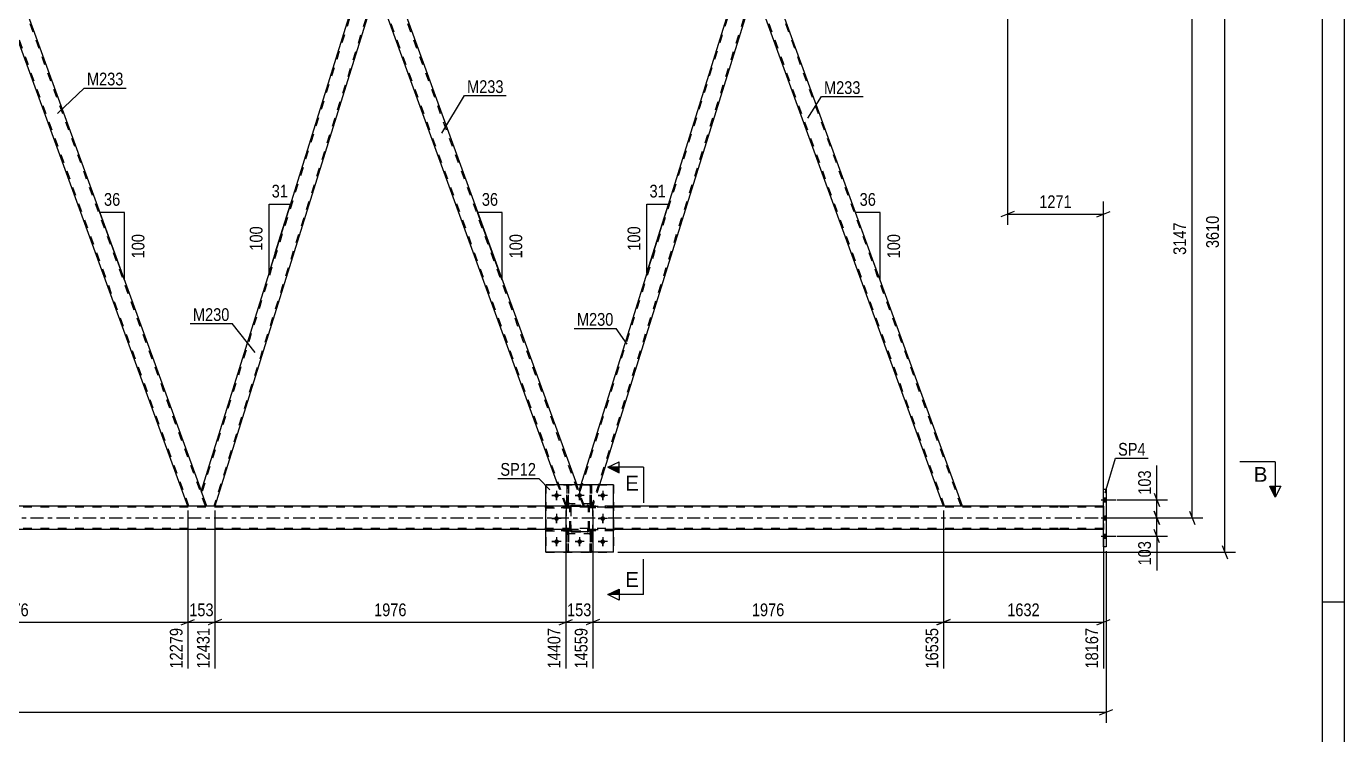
# Model space of a CAD drawing. Header units: millimetres. Extents: x 0 to 841, y 0 to 594.
# Drawn here: x 544 to 841, y 268.1 to 427.7 of the extents above; entities that cross this region are included whole.
import ezdxf

# ---------------------------------------------------------------- set-up
doc = ezdxf.new("R2010")
doc.units = ezdxf.units.MM
doc.linetypes.add('DXK_LINE_DOT2', pattern=[3.9198, 1.9599, -1.9599])
doc.linetypes.add('DXK_LINE_DOT3', pattern=[5.9187, 2.979, -0.9799, 0.9799, -0.9799])
doc.styles.add('Arial', font='arial.ttf', dxfattribs={"height": 0.2})
doc.styles.add('Arial Narrow', font='ARIALN.TTF', dxfattribs={"height": 0.2})

# ---------------------------------------------------------------- blocks, each defined once
blk = doc.blocks.new('Unknown-283124494-1135')
at = {"color": 5, "linetype": 'Continuous'}
for p, q in [((841, 0), (841, 594)), ((836, 5), (836, 589)), ((841, 298), (836, 298))]:
    blk.add_line(p, q, dxfattribs=at)
blk = doc.blocks.new('Part-283124494-2810 - 2348')
at = {"color": 7, "linetype": 'DXK_LINE_DOT2'}
for p, q in [((670.96, 314.07), (670.96, 314.07)), ((670.96, 314.07), (670.96, 313.47)), ((670.96, 309.23), (670.96, 314.07)), ((670.96, 314.07), (671.28, 314.07)), ((670.96, 313.47), (670.96, 309.23)), ((670.96, 313.47), (671.28, 313.47)), ((671.28, 313.47), (671.28, 314.07)), ((671.28, 309.23), (671.28, 314.07)), ((671.28, 309.23), (671.28, 313.47)), ((670.96, 309.23), (671.28, 309.23))]:
    blk.add_line(p, q, dxfattribs=at)
blk = doc.blocks.new('Part-283124494-2752 - 2348')
at = {"color": 7, "linetype": 'DXK_LINE_DOT2'}
for p, q in [((705.43, 440.83), (668.61, 322.71)), ((707.91, 436.95), (671.33, 319.61)), ((668.48, 323.08), (668.9, 324.43)), ((673.09, 324.43), (671.58, 319.61)), ((669.74, 319.61), (668.48, 323.08)), ((671.58, 319.61), (669.74, 319.61))]:
    blk.add_line(p, q, dxfattribs=at)
at = {"color": 2, "linetype": 'Continuous'}
for p, q in [((705.18, 440.83), (668.9, 324.43)), ((706.5, 440.83), (705.18, 440.83)), ((706.5, 440.83), (708.04, 436.58)), ((708.04, 436.58), (673.09, 324.43))]:
    blk.add_line(p, q, dxfattribs=at)
blk = doc.blocks.new('Part-283124494-2704 - 2348')
at = {"color": 7, "linetype": 'DXK_LINE_DOT2'}
for p, q in [((776.44, 319.37), (100.96, 319.37)), ((676.23, 319.61), (661.03, 319.61)), ((786.66, 319.37), (776.54, 319.37)), ((786.66, 319.61), (786.66, 314.33)), ((776.44, 314.57), (100.96, 314.57)), ((676.23, 314.33), (661.03, 314.33)), ((786.66, 314.57), (776.54, 314.57))]:
    blk.add_line(p, q, dxfattribs=at)
at = {"color": 2, "linetype": 'Continuous'}
for p, q in [((661.03, 319.61), (505.96, 319.61)), ((776.44, 319.61), (676.23, 319.61)), ((786.66, 319.61), (776.54, 319.61)), ((661.03, 314.33), (505.96, 314.33)), ((776.44, 314.33), (676.23, 314.33)), ((786.66, 314.33), (776.54, 314.33))]:
    blk.add_line(p, q, dxfattribs=at)
at = {"color": 7, "linetype": 'DXK_LINE_DOT3'}
for p, q in [((100.96, 316.97), (776.44, 316.97)), ((776.54, 316.97), (786.66, 316.97))]:
    blk.add_line(p, q, dxfattribs=at)
blk = doc.blocks.new('Part-283124494-2708 - 2348')
at = {"color": 7, "linetype": 'DXK_LINE_DOT2'}
for p, q in [((666.08, 324.43), (665.76, 324.43)), ((665.76, 324.43), (665.76, 320.19)), ((666.08, 320.19), (666.08, 324.43)), ((665.76, 321.8), (665.76, 319.59)), ((666.08, 319.59), (666.08, 321.8)), ((666.08, 320.19), (665.76, 320.19)), ((665.76, 320.19), (665.76, 319.59)), ((666.08, 319.59), (665.76, 319.59)), ((666.08, 319.59), (666.08, 320.19)), ((666.08, 319.59), (666.08, 319.59))]:
    blk.add_line(p, q, dxfattribs=at)
blk = doc.blocks.new('Part-283124494-2563 - 2348')
at = {"color": 2, "linetype": 'Continuous'}
for p, q in [((676.23, 324.43), (661.03, 324.43)), ((661.03, 309.23), (661.03, 324.43)), ((676.23, 309.23), (676.23, 324.43)), ((676.23, 309.23), (661.03, 309.23))]:
    blk.add_line(p, q, dxfattribs=at)
blk = doc.blocks.new('Part-283124494-2534 - 2348')
at = {"color": 7, "linetype": 'DXK_LINE_DOT2'}
for p, q in [((665.76, 314.07), (665.76, 314.07)), ((665.76, 314.07), (665.76, 313.47)), ((665.76, 309.23), (665.76, 314.07)), ((665.76, 314.07), (666.08, 314.07)), ((665.76, 313.47), (665.76, 309.23)), ((665.76, 313.47), (666.08, 313.47)), ((666.08, 313.47), (666.08, 314.07)), ((666.08, 309.23), (666.08, 314.07)), ((666.08, 309.23), (666.08, 313.47)), ((665.76, 309.23), (666.08, 309.23))]:
    blk.add_line(p, q, dxfattribs=at)
blk = doc.blocks.new('Part-283124494-2535 - 2348')
at = {"color": 7, "linetype": 'DXK_LINE_DOT2'}
for p, q in [((666.43, 319.35), (666.47, 319.54)), ((666.47, 319.54), (666.43, 319.35)), ((666.43, 314.31), (666.43, 319.35)), ((666.43, 319.35), (666.43, 319.35)), ((666.43, 314.31), (666.43, 319.35)), ((666.67, 319.35), (666.69, 319.44)), ((666.69, 319.44), (666.67, 319.35)), ((666.67, 314.31), (666.67, 319.35)), ((666.67, 319.35), (666.67, 319.35)), ((666.67, 319.35), (666.67, 314.31)), ((666.69, 319.44), (666.74, 319.52)), ((666.74, 319.52), (666.69, 319.44)), ((666.73, 319.79), (666.91, 319.83)), ((666.91, 319.83), (666.73, 319.79)), ((666.74, 319.52), (666.82, 319.57)), ((666.91, 319.59), (666.82, 319.57)), ((666.91, 319.83), (670.35, 319.83)), ((666.91, 319.83), (666.91, 319.83)), ((666.91, 319.83), (670.35, 319.83)), ((666.91, 319.59), (670.35, 319.59)), ((666.91, 319.59), (666.91, 319.59)), ((666.91, 319.59), (670.35, 319.59)), ((670.35, 319.83), (670.35, 319.83)), ((670.35, 319.83), (670.53, 319.79)), ((670.53, 319.79), (670.35, 319.83)), ((670.35, 319.59), (670.35, 319.59)), ((670.35, 319.59), (670.44, 319.57)), ((670.44, 319.57), (670.35, 319.59)), ((670.44, 319.57), (670.52, 319.52)), ((670.52, 319.52), (670.44, 319.57)), ((670.52, 319.52), (670.57, 319.44)), ((670.57, 319.44), (670.52, 319.52)), ((670.57, 319.44), (670.59, 319.35)), ((670.59, 319.35), (670.57, 319.44)), ((670.59, 314.31), (670.59, 319.35)), ((670.59, 319.35), (670.59, 319.35)), ((670.59, 314.31), (670.59, 319.35)), ((670.79, 319.54), (670.83, 319.35)), ((670.83, 319.35), (670.79, 319.54)), ((670.83, 314.31), (670.83, 319.35)), ((670.83, 319.35), (670.83, 319.35)), ((670.83, 314.31), (670.83, 319.35)), ((666.43, 314.31), (666.43, 314.31)), ((666.47, 314.13), (666.43, 314.31)), ((666.43, 314.31), (666.47, 314.13)), ((666.67, 314.31), (666.67, 314.31)), ((666.69, 314.22), (666.67, 314.31)), ((666.67, 314.31), (666.69, 314.22)), ((666.74, 314.14), (666.69, 314.22)), ((666.69, 314.22), (666.74, 314.14)), ((666.91, 313.83), (666.73, 313.87)), ((666.73, 313.87), (666.91, 313.83)), ((666.82, 314.09), (666.74, 314.14)), ((666.74, 314.14), (666.82, 314.09)), ((666.91, 314.07), (666.82, 314.09)), ((666.82, 314.09), (666.91, 314.07)), ((666.91, 314.07), (670.35, 314.07)), ((666.91, 314.07), (666.91, 314.07)), ((666.91, 314.07), (670.35, 314.07)), ((666.91, 313.83), (670.35, 313.83)), ((666.91, 313.83), (666.91, 313.83)), ((670.35, 313.83), (666.91, 313.83)), ((670.44, 314.09), (670.35, 314.07)), ((670.35, 314.07), (670.35, 314.07)), ((670.53, 313.87), (670.35, 313.83)), ((670.35, 313.83), (670.53, 313.87)), ((670.35, 313.83), (670.35, 313.83)), ((670.52, 314.14), (670.44, 314.09)), ((670.57, 314.22), (670.52, 314.14)), ((670.52, 314.14), (670.57, 314.22)), ((670.59, 314.31), (670.57, 314.22)), ((670.57, 314.22), (670.59, 314.31)), ((670.59, 314.31), (670.59, 314.31)), ((670.83, 314.31), (670.79, 314.13)), ((670.79, 314.13), (670.83, 314.31)), ((670.83, 314.31), (670.83, 314.31))]:
    blk.add_line(p, q, dxfattribs=at)
at = {"color": 7, "linetype": 'DXK_LINE_DOT3'}
blk.add_line((668.63, 316.83), (668.63, 316.83), dxfattribs=at)
at = {"color": 7, "linetype": 'DXK_LINE_DOT2'}
for centre, start, end in [((666.91, 319.35), 112.5, 157.5), ((666.91, 319.35), 112.5, 157.5), ((670.35, 319.35), 22.5, 67.5), ((670.35, 319.35), 22.5, 67.5), ((666.91, 314.31), 202.5, 247.5), ((666.91, 314.31), 202.5, 247.5), ((670.35, 314.31), 292.5, 337.5), ((670.35, 314.31), 292.5, 337.5)]:
    blk.add_arc(centre, 0.48, start, end, dxfattribs=at)
blk = doc.blocks.new('Part-283124494-2536 - 2348')
at = {"color": 7, "linetype": 'DXK_LINE_DOT2'}
for p, q in [((665.63, 313.43), (665.63, 320.23)), ((665.63, 320.23), (671.63, 320.23)), ((671.63, 313.43), (671.63, 320.23)), ((665.63, 313.43), (671.63, 313.43))]:
    blk.add_line(p, q, dxfattribs=at)
blk = doc.blocks.new('Part-283124494-2538 - 2348')
at = {"color": 7, "linetype": 'DXK_LINE_DOT2'}
for p, q in [((666.08, 314.07), (665.76, 314.07)), ((665.76, 313.47), (665.76, 314.07)), ((665.76, 309.23), (665.76, 314.07)), ((666.08, 313.47), (665.76, 313.47)), ((665.76, 309.23), (665.76, 313.47)), ((666.08, 314.07), (666.08, 314.07)), ((666.08, 314.07), (666.08, 313.47)), ((666.08, 309.23), (666.08, 314.07)), ((666.08, 313.47), (666.08, 309.23)), ((666.08, 309.23), (665.76, 309.23))]:
    blk.add_line(p, q, dxfattribs=at)
blk = doc.blocks.new('Part-283124494-2541 - 2348')
at = {"color": 7, "linetype": 'DXK_LINE_DOT2'}
for p, q in [((666.43, 319.59), (661.03, 319.59)), ((661.03, 319.59), (661.03, 319.27)), ((666.43, 319.27), (661.03, 319.27)), ((665.83, 319.27), (665.83, 319.59)), ((666.43, 319.27), (666.43, 319.59)), ((666.43, 319.27), (666.43, 319.59))]:
    blk.add_line(p, q, dxfattribs=at)
blk = doc.blocks.new('Part-283124494-2542 - 2348')
at = {"color": 7, "linetype": 'DXK_LINE_DOT2'}
for p, q in [((666.43, 319.59), (661.03, 319.59)), ((661.03, 319.59), (661.03, 319.27)), ((661.03, 319.27), (666.43, 319.27)), ((665.83, 319.59), (666.43, 319.59)), ((665.83, 319.27), (665.83, 319.59)), ((665.83, 319.27), (666.43, 319.27)), ((666.43, 319.27), (666.43, 319.59)), ((666.43, 319.27), (666.43, 319.59))]:
    blk.add_line(p, q, dxfattribs=at)
blk = doc.blocks.new('Part-283124494-2548 - 2348')
at = {"color": 7, "linetype": 'DXK_LINE_DOT2'}
for p, q in [((661.03, 324.43), (676.23, 324.43)), ((661.03, 324.43), (661.03, 309.23)), ((676.23, 324.43), (676.23, 309.23)), ((661.03, 309.23), (676.23, 309.23))]:
    blk.add_line(p, q, dxfattribs=at)
blk = doc.blocks.new('Part-283124494-2589 - 2348')
at = {"color": 7, "linetype": 'DXK_LINE_DOT2'}
for p, q in [((671.28, 324.43), (670.96, 324.43)), ((670.96, 324.43), (670.96, 320.19)), ((671.28, 320.19), (671.28, 324.43)), ((670.96, 321.8), (670.96, 319.59)), ((671.28, 319.59), (671.28, 321.8)), ((671.28, 320.19), (670.96, 320.19)), ((670.96, 320.19), (670.96, 319.59)), ((671.28, 319.59), (670.96, 319.59)), ((671.28, 319.59), (671.28, 320.19)), ((671.28, 319.59), (671.28, 319.59))]:
    blk.add_line(p, q, dxfattribs=at)
blk = doc.blocks.new('Part-283124494-2608 - 2348')
at = {"color": 7, "linetype": 'DXK_LINE_DOT2'}
for p, q in [((671.28, 314.07), (670.96, 314.07)), ((670.96, 313.47), (670.96, 314.07)), ((670.96, 309.23), (670.96, 314.07)), ((671.28, 313.47), (670.96, 313.47)), ((670.96, 309.23), (670.96, 313.47)), ((671.28, 314.07), (671.28, 314.07)), ((671.28, 314.07), (671.28, 313.47)), ((671.28, 309.23), (671.28, 314.07)), ((671.28, 313.47), (671.28, 309.23)), ((671.28, 309.23), (670.96, 309.23))]:
    blk.add_line(p, q, dxfattribs=at)
blk = doc.blocks.new('Part-283124494-2614 - 2348')
at = {"color": 7, "linetype": 'DXK_LINE_DOT2'}
for p, q in [((670.96, 320.19), (670.96, 324.43)), ((670.96, 324.43), (670.96, 319.59)), ((670.96, 324.43), (671.28, 324.43)), ((671.28, 324.43), (671.28, 320.19)), ((671.28, 319.59), (671.28, 324.43)), ((670.96, 319.59), (670.96, 320.19)), ((670.96, 320.19), (671.28, 320.19)), ((670.96, 319.59), (670.96, 319.59)), ((671.28, 319.59), (670.96, 319.59)), ((671.28, 320.19), (671.28, 319.59))]:
    blk.add_line(p, q, dxfattribs=at)
blk = doc.blocks.new('Bolt-283124494-2631 - 2348')
at = {"linetype": 'Continuous'}
for points in [[(787.3, 320.63), (787.3, 321.51), (786.66, 321.51), (786.66, 320.63)], [(787.3, 320.63), (787.3, 321.51), (786.66, 321.51), (786.66, 320.63)], [(787.3, 320.63), (787.3, 321.51), (786.66, 321.51), (786.66, 320.63)], [(787.3, 316.53), (787.3, 317.41), (786.66, 317.41), (786.66, 316.53)], [(787.3, 316.53), (787.3, 317.41), (786.66, 317.41), (786.66, 316.53)], [(787.3, 312.43), (787.3, 313.31), (786.66, 313.31), (786.66, 312.43)], [(787.3, 312.43), (787.3, 313.31), (786.66, 313.31), (786.66, 312.43)], [(787.3, 312.43), (787.3, 313.31), (786.66, 313.31), (786.66, 312.43)]]:
    blk.add_hatch(color=1, dxfattribs=at).paths.add_polyline_path(points)
at = {"color": 1, "linetype": 'Continuous'}
for p, q in [((786.14, 321.07), (789.46, 321.07)), ((786.14, 321.07), (789.46, 321.07)), ((786.14, 321.07), (789.46, 321.07)), ((786.66, 321.51), (787.3, 321.51)), ((786.66, 321.51), (787.3, 321.51)), ((786.66, 321.51), (787.3, 321.51)), ((786.66, 320.63), (787.3, 320.63)), ((786.66, 320.63), (787.3, 320.63)), ((786.66, 320.63), (787.3, 320.63)), ((786.14, 316.97), (789.46, 316.97)), ((786.14, 316.97), (789.46, 316.97)), ((786.66, 317.41), (787.3, 317.41)), ((786.66, 317.41), (787.3, 317.41)), ((786.66, 316.53), (787.3, 316.53)), ((786.66, 316.53), (787.3, 316.53)), ((786.14, 312.87), (789.46, 312.87)), ((786.14, 312.87), (789.46, 312.87)), ((786.14, 312.87), (789.46, 312.87)), ((786.66, 313.31), (787.3, 313.31)), ((786.66, 313.31), (787.3, 313.31)), ((786.66, 313.31), (787.3, 313.31)), ((786.66, 312.43), (787.3, 312.43)), ((786.66, 312.43), (787.3, 312.43)), ((786.66, 312.43), (787.3, 312.43))]:
    blk.add_line(p, q, dxfattribs=at)
blk = doc.blocks.new('Bolt-283124494-2634 - 2348')
at = {"linetype": 'Continuous'}
for points in [[(663.95, 322.03, -1), (662.91, 322.03, -1)], [(669.15, 322.03, -1), (668.11, 322.03, -1)], [(674.35, 322.03, -1), (673.31, 322.03, -1)], [(663.95, 316.83, -1), (662.91, 316.83, -1)], [(674.35, 316.83, -1), (673.31, 316.83, -1)], [(663.95, 311.63, -1), (662.91, 311.63, -1)], [(669.15, 311.63, -1), (668.11, 311.63, -1)], [(674.35, 311.63, -1), (673.31, 311.63, -1)]]:
    blk.add_hatch(color=1, dxfattribs=at).paths.add_polyline_path(points)
at = {"color": 1, "linetype": 'Continuous'}
for p, q in [((664.47, 322.03), (662.39, 322.03)), ((663.43, 323.07), (663.43, 320.99)), ((669.67, 322.03), (667.59, 322.03)), ((668.63, 323.07), (668.63, 320.99)), ((674.87, 322.03), (672.79, 322.03)), ((673.83, 323.07), (673.83, 320.99)), ((663.43, 317.87), (663.43, 315.79)), ((673.83, 317.87), (673.83, 315.79)), ((664.47, 316.83), (662.39, 316.83)), ((674.87, 316.83), (672.79, 316.83)), ((663.43, 312.67), (663.43, 310.59)), ((668.63, 312.67), (668.63, 310.59)), ((673.83, 312.67), (673.83, 310.59)), ((664.47, 311.63), (662.39, 311.63)), ((669.67, 311.63), (667.59, 311.63)), ((674.87, 311.63), (672.79, 311.63))]:
    blk.add_line(p, q, dxfattribs=at)
blk = doc.blocks.new('Bolt-283124494-2635 - 2348')
at = {"color": 1, "linetype": 'Continuous'}
for p, q in [((662.39, 322.03), (663.08, 322.03)), ((663.43, 323.07), (663.43, 322.38)), ((663.43, 320.99), (663.43, 321.68)), ((664.47, 322.03), (663.78, 322.03)), ((667.59, 322.03), (668.28, 322.03)), ((668.63, 323.07), (668.63, 322.38)), ((668.63, 320.99), (668.63, 321.68)), ((669.67, 322.03), (668.98, 322.03)), ((672.79, 322.03), (673.48, 322.03)), ((673.83, 323.07), (673.83, 322.38)), ((673.83, 320.99), (673.83, 321.68)), ((674.87, 322.03), (674.18, 322.03)), ((663.43, 317.87), (663.43, 317.18)), ((673.83, 317.87), (673.83, 317.18)), ((662.39, 316.83), (663.08, 316.83)), ((663.43, 315.79), (663.43, 316.48)), ((664.47, 316.83), (663.78, 316.83)), ((672.79, 316.83), (673.48, 316.83)), ((673.83, 315.79), (673.83, 316.48)), ((674.87, 316.83), (674.18, 316.83)), ((663.43, 312.67), (663.43, 311.98)), ((668.63, 312.67), (668.63, 311.98)), ((673.83, 312.67), (673.83, 311.98)), ((662.39, 311.63), (663.08, 311.63)), ((663.43, 310.59), (663.43, 311.28)), ((664.47, 311.63), (663.78, 311.63)), ((667.59, 311.63), (668.28, 311.63)), ((668.63, 310.59), (668.63, 311.28)), ((669.67, 311.63), (668.98, 311.63)), ((672.79, 311.63), (673.48, 311.63)), ((673.83, 310.59), (673.83, 311.28)), ((674.87, 311.63), (674.18, 311.63))]:
    blk.add_line(p, q, dxfattribs=at)
blk = doc.blocks.new('Part-283124494-2705 - 2348')
at = {"color": 7, "linetype": 'DXK_LINE_DOT2'}
for p, q in [((670.83, 314.07), (670.83, 314.39)), ((670.83, 314.39), (676.23, 314.39)), ((670.83, 314.07), (670.83, 314.39)), ((676.23, 314.07), (670.83, 314.07)), ((671.43, 314.07), (671.43, 314.39)), ((676.23, 314.39), (676.23, 314.07))]:
    blk.add_line(p, q, dxfattribs=at)
blk = doc.blocks.new('Part-283124494-2706 - 2348')
at = {"color": 7, "linetype": 'DXK_LINE_DOT2'}
for p, q in [((671.43, 314.39), (670.83, 314.39)), ((670.83, 314.39), (676.23, 314.39)), ((670.83, 314.07), (670.83, 314.39)), ((670.83, 314.07), (670.83, 314.39)), ((671.43, 314.07), (670.83, 314.07)), ((676.23, 314.07), (670.83, 314.07)), ((671.43, 314.07), (671.43, 314.39)), ((676.23, 314.39), (676.23, 314.07))]:
    blk.add_line(p, q, dxfattribs=at)
blk = doc.blocks.new('Part-283124494-2707 - 2348')
at = {"color": 7, "linetype": 'DXK_LINE_DOT2'}
for p, q in [((665.76, 320.19), (665.76, 324.43)), ((665.76, 324.43), (665.76, 319.59)), ((665.76, 324.43), (666.08, 324.43)), ((666.08, 324.43), (666.08, 320.19)), ((666.08, 319.59), (666.08, 324.43)), ((665.76, 319.59), (665.76, 320.19)), ((665.76, 320.19), (666.08, 320.19)), ((665.76, 319.59), (665.76, 319.59)), ((666.08, 319.59), (665.76, 319.59)), ((666.08, 320.19), (666.08, 319.59))]:
    blk.add_line(p, q, dxfattribs=at)
blk = doc.blocks.new('Part-283124494-2709 - 2348')
at = {"color": 7, "linetype": 'DXK_LINE_DOT2'}
for p, q in [((670.83, 319.27), (670.83, 319.59)), ((670.83, 319.59), (676.23, 319.59)), ((670.83, 319.27), (670.83, 319.59)), ((676.23, 319.27), (670.83, 319.27)), ((671.43, 319.27), (671.43, 319.59)), ((676.23, 319.59), (676.23, 319.27))]:
    blk.add_line(p, q, dxfattribs=at)
blk = doc.blocks.new('Part-283124494-2710 - 2348')
at = {"color": 7, "linetype": 'DXK_LINE_DOT2'}
for p, q in [((666.43, 314.39), (661.03, 314.39)), ((661.03, 314.39), (661.03, 314.07)), ((661.03, 314.07), (666.43, 314.07)), ((665.83, 314.39), (666.43, 314.39)), ((665.83, 314.07), (665.83, 314.39)), ((665.83, 314.07), (666.43, 314.07)), ((666.43, 314.07), (666.43, 314.39)), ((666.43, 314.07), (666.43, 314.39))]:
    blk.add_line(p, q, dxfattribs=at)
blk = doc.blocks.new('Part-283124494-2711 - 2348')
at = {"color": 7, "linetype": 'DXK_LINE_DOT2'}
for p, q in [((671.43, 319.59), (670.83, 319.59)), ((670.83, 319.59), (676.23, 319.59)), ((670.83, 319.27), (670.83, 319.59)), ((670.83, 319.27), (670.83, 319.59)), ((671.43, 319.27), (670.83, 319.27)), ((676.23, 319.27), (670.83, 319.27)), ((671.43, 319.27), (671.43, 319.59)), ((676.23, 319.59), (676.23, 319.27))]:
    blk.add_line(p, q, dxfattribs=at)
blk = doc.blocks.new('Part-283124494-2712 - 2348')
at = {"color": 7, "linetype": 'DXK_LINE_DOT2'}
for p, q in [((666.43, 314.39), (661.03, 314.39)), ((661.03, 314.39), (661.03, 314.07)), ((666.43, 314.07), (661.03, 314.07)), ((665.83, 314.07), (665.83, 314.39)), ((666.43, 314.07), (666.43, 314.39)), ((666.43, 314.07), (666.43, 314.39))]:
    blk.add_line(p, q, dxfattribs=at)
blk = doc.blocks.new('Part-283124494-2736 - 2348')
at = {"color": 2, "linetype": 'Continuous'}
for p, q in [((786.66, 310.47), (786.66, 323.47)), ((786.66, 323.47), (787.3, 323.47)), ((787.3, 323.47), (787.3, 310.47)), ((787.3, 310.47), (786.66, 310.47))]:
    blk.add_line(p, q, dxfattribs=at)
blk = doc.blocks.new('Part-283124494-2737 - 2348')
at = {"color": 7, "linetype": 'DXK_LINE_DOT2'}
for p, q in [((665.63, 313.43), (665.63, 320.23)), ((665.63, 320.23), (671.63, 320.23)), ((671.63, 313.43), (671.63, 320.23)), ((665.63, 313.43), (671.63, 313.43))]:
    blk.add_line(p, q, dxfattribs=at)
blk = doc.blocks.new('Part-283124494-2742 - 2348')
at = {"color": 2, "linetype": 'Continuous'}
for p, q in [((620.04, 440.83), (583.34, 323.08)), ((621.36, 440.83), (620.04, 440.83)), ((622.91, 436.58), (621.36, 440.83)), ((622.91, 436.58), (586.45, 319.61)), ((584.6, 319.61), (583.34, 323.08))]:
    blk.add_line(p, q, dxfattribs=at)
at = {"color": 7, "linetype": 'DXK_LINE_DOT2'}
for p, q in [((620.29, 440.83), (583.48, 322.71)), ((622.77, 436.95), (586.2, 319.61)), ((586.45, 319.61), (584.6, 319.61))]:
    blk.add_line(p, q, dxfattribs=at)
blk = doc.blocks.new('Part-283124494-2747 - 2348')
at = {"color": 2, "linetype": 'Continuous'}
for p, q in [((625.62, 440.83), (621.36, 440.83)), ((625.62, 440.83), (667.98, 324.43)), ((663.73, 324.43), (622.91, 436.58))]:
    blk.add_line(p, q, dxfattribs=at)
at = {"color": 7, "linetype": 'DXK_LINE_DOT2'}
for p, q in [((621.36, 440.83), (622.91, 436.58)), ((665.74, 319.61), (621.62, 440.83)), ((669.48, 319.61), (625.36, 440.83)), ((665.48, 319.61), (663.73, 324.43)), ((669.74, 319.61), (667.98, 324.43)), ((669.74, 319.61), (665.48, 319.61))]:
    blk.add_line(p, q, dxfattribs=at)
blk = doc.blocks.new('Part-283124494-2759 - 2348')
at = {"color": 7, "linetype": 'DXK_LINE_DOT2'}
for p, q in [((666.43, 319.35), (666.47, 319.54)), ((666.47, 319.54), (666.43, 319.35)), ((666.43, 314.31), (666.43, 319.35)), ((666.43, 319.35), (666.43, 319.35)), ((666.43, 314.31), (666.43, 319.35)), ((666.67, 319.35), (666.69, 319.44)), ((666.69, 319.44), (666.67, 319.35)), ((666.67, 314.31), (666.67, 319.35)), ((666.67, 319.35), (666.67, 319.35)), ((666.67, 319.35), (666.67, 314.31)), ((666.69, 319.44), (666.74, 319.52)), ((666.74, 319.52), (666.69, 319.44)), ((666.73, 319.79), (666.91, 319.83)), ((666.91, 319.83), (666.73, 319.79)), ((666.74, 319.52), (666.82, 319.57)), ((666.91, 319.59), (666.82, 319.57)), ((666.91, 319.83), (670.35, 319.83)), ((666.91, 319.83), (666.91, 319.83)), ((666.91, 319.83), (670.35, 319.83)), ((666.91, 319.59), (670.35, 319.59)), ((666.91, 319.59), (666.91, 319.59)), ((666.91, 319.59), (670.35, 319.59)), ((670.35, 319.83), (670.35, 319.83)), ((670.35, 319.83), (670.53, 319.79)), ((670.53, 319.79), (670.35, 319.83)), ((670.35, 319.59), (670.35, 319.59)), ((670.35, 319.59), (670.44, 319.57)), ((670.44, 319.57), (670.35, 319.59)), ((670.44, 319.57), (670.52, 319.52)), ((670.52, 319.52), (670.44, 319.57)), ((670.52, 319.52), (670.57, 319.44)), ((670.57, 319.44), (670.52, 319.52)), ((670.57, 319.44), (670.59, 319.35)), ((670.59, 319.35), (670.57, 319.44)), ((670.59, 314.31), (670.59, 319.35)), ((670.59, 319.35), (670.59, 319.35)), ((670.59, 314.31), (670.59, 319.35)), ((670.79, 319.54), (670.83, 319.35)), ((670.83, 319.35), (670.79, 319.54)), ((670.83, 314.31), (670.83, 319.35)), ((670.83, 319.35), (670.83, 319.35)), ((670.83, 314.31), (670.83, 319.35)), ((666.43, 314.31), (666.43, 314.31)), ((666.47, 314.13), (666.43, 314.31)), ((666.43, 314.31), (666.47, 314.13)), ((666.67, 314.31), (666.67, 314.31)), ((666.69, 314.22), (666.67, 314.31)), ((666.67, 314.31), (666.69, 314.22)), ((666.74, 314.14), (666.69, 314.22)), ((666.69, 314.22), (666.74, 314.14)), ((666.91, 313.83), (666.73, 313.87)), ((666.73, 313.87), (666.91, 313.83)), ((666.82, 314.09), (666.74, 314.14)), ((666.74, 314.14), (666.82, 314.09)), ((666.91, 314.07), (666.82, 314.09)), ((666.82, 314.09), (666.91, 314.07)), ((666.91, 314.07), (670.35, 314.07)), ((666.91, 314.07), (666.91, 314.07)), ((666.91, 314.07), (670.35, 314.07)), ((666.91, 313.83), (670.35, 313.83)), ((666.91, 313.83), (666.91, 313.83)), ((670.35, 313.83), (666.91, 313.83)), ((670.44, 314.09), (670.35, 314.07)), ((670.35, 314.07), (670.35, 314.07)), ((670.53, 313.87), (670.35, 313.83)), ((670.35, 313.83), (670.53, 313.87)), ((670.35, 313.83), (670.35, 313.83)), ((670.52, 314.14), (670.44, 314.09)), ((670.57, 314.22), (670.52, 314.14)), ((670.52, 314.14), (670.57, 314.22)), ((670.59, 314.31), (670.57, 314.22)), ((670.57, 314.22), (670.59, 314.31)), ((670.59, 314.31), (670.59, 314.31)), ((670.83, 314.31), (670.79, 314.13)), ((670.79, 314.13), (670.83, 314.31)), ((670.83, 314.31), (670.83, 314.31))]:
    blk.add_line(p, q, dxfattribs=at)
at = {"color": 7, "linetype": 'DXK_LINE_DOT3'}
blk.add_line((668.63, 316.83), (668.63, 316.83), dxfattribs=at)
at = {"color": 7, "linetype": 'DXK_LINE_DOT2'}
for centre, start, end in [((666.91, 319.35), 112.5, 157.5), ((666.91, 319.35), 112.5, 157.5), ((670.35, 319.35), 22.5, 67.5), ((670.35, 319.35), 22.5, 67.5), ((666.91, 314.31), 202.5, 247.5), ((666.91, 314.31), 202.5, 247.5), ((670.35, 314.31), 292.5, 337.5), ((670.35, 314.31), 292.5, 337.5)]:
    blk.add_arc(centre, 0.48, start, end, dxfattribs=at)
blk = doc.blocks.new('Part-283124494-2764 - 2348')
at = {"color": 2, "linetype": 'Continuous'}
for p, q in [((706.5, 440.83), (710.75, 440.83)), ((754.87, 319.61), (710.75, 440.83)), ((750.62, 319.61), (708.04, 436.58))]:
    blk.add_line(p, q, dxfattribs=at)
at = {"color": 7, "linetype": 'DXK_LINE_DOT2'}
for p, q in [((708.04, 436.58), (706.5, 440.83)), ((750.87, 319.61), (706.75, 440.83)), ((754.62, 319.61), (710.5, 440.83)), ((754.87, 319.61), (750.62, 319.61))]:
    blk.add_line(p, q, dxfattribs=at)
blk = doc.blocks.new('Part-283124494-2809 - 2348')
at = {"color": 2, "linetype": 'Continuous'}
for p, q in [((536.23, 440.83), (540.48, 440.83)), ((540.48, 440.83), (583.34, 323.08)), ((580.35, 319.61), (537.77, 436.58))]:
    blk.add_line(p, q, dxfattribs=at)
at = {"color": 7, "linetype": 'DXK_LINE_DOT2'}
for p, q in [((537.77, 436.58), (536.23, 440.83)), ((580.6, 319.61), (536.48, 440.83)), ((584.35, 319.61), (540.23, 440.83)), ((584.6, 319.61), (583.34, 323.08)), ((584.6, 319.61), (580.35, 319.61))]:
    blk.add_line(p, q, dxfattribs=at)
blk = doc.blocks.new('StraightDimension-283124494-14931 - 2348')
at = {"color": 7, "linetype": 'Continuous'}
for p, q in [((580.35, 318.61), (580.35, 283.04)), ((586.45, 318.61), (586.45, 283.04)), ((578.85, 292.88), (581.85, 294.08)), ((587.95, 294.08), (584.95, 292.88)), ((580.35, 293.48), (586.45, 293.48))]:
    blk.add_line(p, q, dxfattribs=at)
at = {"color": 0}
blk.add_wipeout([(586.74, 294.23), (586.74, 298.43), (580.06, 298.43), (580.06, 294.23)], dxfattribs=at)
at = {"color": 3, "style": 'Arial Narrow'}
blk.add_text('153', height=2.863, dxfattribs=at).set_placement((580.66, 294.83))
at = {"color": 0, "linetype": 'Continuous'}
blk.add_wipeout([(585.85, 292.78), (581.65, 292.78), (581.65, 282.44), (585.85, 282.44)], dxfattribs=at)
at = {"color": 3, "linetype": 'Continuous', "style": 'Arial Narrow'}
blk.add_text('12431', height=2.863, rotation=90.0002, dxfattribs=at).set_placement((585.25, 283.04))
blk = doc.blocks.new('StraightDimension-283124494-14929 - 2348')
at = {"color": 7, "linetype": 'Continuous'}
for p, q in [((665.48, 318.61), (665.48, 283.04)), ((671.58, 318.61), (671.58, 283.04)), ((663.98, 292.88), (666.98, 294.08)), ((673.08, 294.08), (670.08, 292.88)), ((665.48, 293.48), (671.58, 293.48))]:
    blk.add_line(p, q, dxfattribs=at)
at = {"color": 0}
blk.add_wipeout([(671.87, 294.23), (671.87, 298.43), (665.19, 298.43), (665.19, 294.23)], dxfattribs=at)
at = {"color": 3, "style": 'Arial Narrow'}
blk.add_text('153', height=2.863, dxfattribs=at).set_placement((665.79, 294.83))
at = {"color": 0, "linetype": 'Continuous'}
blk.add_wipeout([(670.98, 292.78), (666.78, 292.78), (666.78, 282.44), (670.98, 282.44)], dxfattribs=at)
at = {"color": 3, "linetype": 'Continuous', "style": 'Arial Narrow'}
blk.add_text('14559', height=2.863, rotation=90.0002, dxfattribs=at).set_placement((670.38, 283.04))
blk = doc.blocks.new('StraightDimension-283124494-14927 - 2348')
at = {"color": 7, "linetype": 'Continuous'}
for p, q in [((750.62, 318.61), (750.62, 283.04)), ((786.66, 313.33), (786.66, 283.04)), ((752.12, 294.08), (749.12, 292.88)), ((785.16, 292.88), (788.16, 294.08)), ((750.62, 293.48), (786.66, 293.48))]:
    blk.add_line(p, q, dxfattribs=at)
at = {"color": 0}
blk.add_wipeout([(772.89, 294.23), (772.89, 298.43), (764.38, 298.43), (764.38, 294.23)], dxfattribs=at)
at = {"color": 0, "linetype": 'Continuous'}
blk.add_wipeout([(786.06, 292.78), (781.86, 292.78), (781.86, 282.44), (786.06, 282.44)], dxfattribs=at)
at = {"color": 3, "style": 'Arial Narrow'}
blk.add_text('1632', height=2.863, dxfattribs=at).set_placement((764.98, 294.83))
at = {"color": 3, "linetype": 'Continuous', "style": 'Arial Narrow'}
blk.add_text('18167', height=2.863, rotation=90.0002, dxfattribs=at).set_placement((785.46, 283.04))
blk = doc.blocks.new('StraightDimension-283124494-12023 - 2348')
at = {"color": 7, "linetype": 'Continuous'}
for p, q in [((789.7, 321.07), (801.1, 321.07)), ((798.1, 322.57), (799.3, 319.57)), ((798.7, 316.97), (798.7, 321.07)), ((799.3, 315.47), (798.1, 318.47)), ((789.7, 316.97), (801.1, 316.97))]:
    blk.add_line(p, q, dxfattribs=at)
at = {"color": 0}
blk.add_wipeout([(797.95, 328.28), (793.75, 328.28), (793.75, 321.59), (797.95, 321.59)], dxfattribs=at)
at = {"color": 7, "linetype": 'Continuous'}
blk.add_line((798.7, 321.07), (798.7, 328.8), dxfattribs=at)
blk.add_line((798.7, 321.07), (798.7, 328.8), dxfattribs=at)
at = {"color": 3, "style": 'Arial Narrow'}
blk.add_text('103', height=2.863, rotation=90.0002, dxfattribs=at).set_placement((797.35, 322.19))
blk = doc.blocks.new('AngleDimension-283124494-2828 - 2348')
at = {"color": 7, "linetype": 'Continuous'}
for p, q in [((735.81, 371.97), (730.78, 385.81)), ((736.32, 385.81), (730.78, 385.81)), ((736.32, 370.58), (730.78, 385.81)), ((736.32, 370.58), (736.32, 385.81))]:
    blk.add_line(p, q, dxfattribs=at)
at = {"color": 0}
for points in [[(735.98, 386.71), (735.98, 390.91), (731.12, 390.91), (731.12, 386.71)], [(741.42, 381.54), (737.22, 381.54), (737.22, 374.85), (741.42, 374.85)]]:
    blk.add_wipeout(points, dxfattribs=at)
at = {"color": 3, "style": 'Arial Narrow'}
blk.add_text('36', height=2.863, dxfattribs=at).set_placement((731.72, 387.31))
blk.add_text('100', height=2.863, rotation=90.0002, dxfattribs=at).set_placement((740.82, 375.45))
blk = doc.blocks.new('AngleDimension-283124494-2847 - 2348')
at = {"color": 7, "linetype": 'Continuous'}
for p, q in [((650.68, 371.97), (645.64, 385.81)), ((651.18, 385.81), (645.64, 385.81)), ((651.18, 370.58), (645.64, 385.81)), ((651.18, 370.58), (651.18, 385.81))]:
    blk.add_line(p, q, dxfattribs=at)
at = {"color": 0}
for points in [[(650.84, 386.71), (650.84, 390.91), (645.99, 390.91), (645.99, 386.71)], [(656.28, 381.54), (652.08, 381.54), (652.08, 374.85), (656.28, 374.85)]]:
    blk.add_wipeout(points, dxfattribs=at)
at = {"color": 3, "style": 'Arial Narrow'}
blk.add_text('36', height=2.863, dxfattribs=at).set_placement((646.59, 387.31))
blk.add_text('100', height=2.863, rotation=90.0002, dxfattribs=at).set_placement((655.68, 375.45))
blk = doc.blocks.new('AngleDimension-283124494-2861 - 2348')
at = {"color": 7, "linetype": 'Continuous'}
for p, q in [((683.79, 387.68), (688.61, 387.68)), ((683.79, 372.21), (688.61, 387.68)), ((683.79, 372.21), (683.79, 387.68)), ((685.19, 376.69), (688.61, 387.68))]:
    blk.add_line(p, q, dxfattribs=at)
at = {"color": 0}
for points in [[(688.63, 388.58), (688.63, 392.78), (683.77, 392.78), (683.77, 388.58)], [(682.89, 383.29), (678.69, 383.29), (678.69, 376.6), (682.89, 376.6)]]:
    blk.add_wipeout(points, dxfattribs=at)
at = {"color": 3, "style": 'Arial Narrow'}
blk.add_text('31', height=2.863, dxfattribs=at).set_placement((684.37, 389.18))
blk.add_text('100', height=2.863, rotation=90.0002, dxfattribs=at).set_placement((682.29, 377.2))
blk = doc.blocks.new('AngleDimension-283124494-2875 - 2348')
at = {"color": 7, "linetype": 'Continuous'}
for p, q in [((565.54, 371.97), (560.51, 385.81)), ((566.05, 385.81), (560.51, 385.81)), ((566.05, 370.58), (560.51, 385.81)), ((566.05, 370.58), (566.05, 385.81))]:
    blk.add_line(p, q, dxfattribs=at)
at = {"color": 0}
for points in [[(565.71, 386.71), (565.71, 390.91), (560.85, 390.91), (560.85, 386.71)], [(571.15, 381.54), (566.95, 381.54), (566.95, 374.85), (571.15, 374.85)]]:
    blk.add_wipeout(points, dxfattribs=at)
at = {"color": 3, "style": 'Arial Narrow'}
blk.add_text('36', height=2.863, dxfattribs=at).set_placement((561.45, 387.31))
blk.add_text('100', height=2.863, rotation=90.0002, dxfattribs=at).set_placement((570.55, 375.45))
blk = doc.blocks.new('AngleDimension-283124494-2889 - 2348')
at = {"color": 7, "linetype": 'Continuous'}
for p, q in [((598.66, 387.68), (603.48, 387.68)), ((598.66, 372.21), (603.48, 387.68)), ((598.66, 372.21), (598.66, 387.68)), ((600.05, 376.69), (603.48, 387.68))]:
    blk.add_line(p, q, dxfattribs=at)
at = {"color": 0}
for points in [[(603.49, 388.58), (603.49, 392.78), (598.64, 392.78), (598.64, 388.58)], [(597.76, 383.29), (593.56, 383.29), (593.56, 376.6), (597.76, 376.6)]]:
    blk.add_wipeout(points, dxfattribs=at)
at = {"color": 3, "style": 'Arial Narrow'}
blk.add_text('31', height=2.863, dxfattribs=at).set_placement((599.24, 389.18))
blk.add_text('100', height=2.863, rotation=90.0002, dxfattribs=at).set_placement((597.16, 377.2))
blk = doc.blocks.new('StraightDimension-283124494-12021 - 2348')
at = {"color": 7, "linetype": 'Continuous'}
for p, q in [((798.1, 318.47), (799.3, 315.47)), ((789.7, 316.97), (801.1, 316.97)), ((798.7, 312.87), (798.7, 316.97)), ((789.7, 312.87), (801.1, 312.87)), ((799.3, 311.37), (798.1, 314.37))]:
    blk.add_line(p, q, dxfattribs=at)
at = {"color": 0}
blk.add_wipeout([(797.95, 312.34), (793.75, 312.34), (793.75, 305.66), (797.95, 305.66)], dxfattribs=at)
at = {"color": 7, "linetype": 'Continuous'}
blk.add_line((798.7, 312.87), (798.7, 305.13), dxfattribs=at)
blk.add_line((798.7, 312.87), (798.7, 305.13), dxfattribs=at)
at = {"color": 3, "style": 'Arial Narrow'}
blk.add_text('103', height=2.863, rotation=90.0002, dxfattribs=at).set_placement((797.35, 306.26))
blk = doc.blocks.new('StraightDimension-283124494-3238 - 2348')
at = {"color": 7, "linetype": 'Continuous'}
for p, q in [((787.3, 309.47), (787.3, 270.77)), ((785.8, 272.57), (788.8, 273.77)), ((49.23, 273.17), (787.3, 273.17))]:
    blk.add_line(p, q, dxfattribs=at)
blk = doc.blocks.new('StraightDimension-283124494-3249 - 2348')
at = {"color": 7, "linetype": 'Continuous'}
for p, q in [((814.61, 452.13), (813.41, 455.13)), ((763.38, 453.63), (816.41, 453.63)), ((814.01, 309.23), (814.01, 453.63)), ((677.23, 309.23), (816.41, 309.23)), ((813.41, 310.73), (814.61, 307.73))]:
    blk.add_line(p, q, dxfattribs=at)
at = {"color": 0}
blk.add_wipeout([(813.26, 385.69), (809.06, 385.69), (809.06, 377.17), (813.26, 377.17)], dxfattribs=at)
at = {"color": 3, "style": 'Arial Narrow'}
blk.add_text('3610', height=2.863, rotation=90.0002, dxfattribs=at).set_placement((812.66, 377.77))
blk = doc.blocks.new('StraightDimension-283124494-4134 - 2348')
at = {"color": 7, "linetype": 'Continuous'}
for p, q in [((765.04, 439.83), (765.04, 383.04)), ((786.66, 320.61), (786.66, 388.29)), ((766.54, 386.04), (763.54, 384.84)), ((765.04, 385.44), (786.66, 385.44)), ((785.16, 384.84), (788.16, 386.04))]:
    blk.add_line(p, q, dxfattribs=at)
at = {"color": 0}
blk.add_wipeout([(780.1, 386.19), (780.1, 390.39), (771.59, 390.39), (771.59, 386.19)], dxfattribs=at)
at = {"color": 3, "style": 'Arial Narrow'}
blk.add_text('1271', height=2.863, dxfattribs=at).set_placement((772.19, 386.79))
blk = doc.blocks.new('StraightDimension-283124494-4152 - 2348')
at = {"color": 7, "linetype": 'Continuous'}
for p, q in [((766.68, 442.83), (809.02, 442.83)), ((807.22, 441.33), (806.02, 444.33)), ((806.62, 316.97), (806.62, 442.83)), ((806.02, 318.47), (807.22, 315.47)), ((788.3, 316.97), (809.02, 316.97))]:
    blk.add_line(p, q, dxfattribs=at)
at = {"color": 0}
blk.add_wipeout([(805.87, 384.15), (801.67, 384.15), (801.67, 375.64), (805.87, 375.64)], dxfattribs=at)
at = {"color": 3, "style": 'Arial Narrow'}
blk.add_text('3147', height=2.863, rotation=90.0002, dxfattribs=at).set_placement((805.27, 376.24))
blk = doc.blocks.new('StraightDimension-283124494-14930 - 2348')
at = {"color": 7, "linetype": 'Continuous'}
for p, q in [((586.45, 318.61), (586.45, 283.04)), ((665.48, 318.61), (665.48, 283.04)), ((587.95, 294.08), (584.95, 292.88)), ((663.98, 292.88), (666.98, 294.08)), ((586.45, 293.48), (665.48, 293.48))]:
    blk.add_line(p, q, dxfattribs=at)
at = {"color": 0}
blk.add_wipeout([(630.22, 294.23), (630.22, 298.43), (621.71, 298.43), (621.71, 294.23)], dxfattribs=at)
at = {"color": 0, "linetype": 'Continuous'}
blk.add_wipeout([(664.88, 292.78), (660.68, 292.78), (660.68, 282.44), (664.88, 282.44)], dxfattribs=at)
at = {"color": 3, "style": 'Arial Narrow'}
blk.add_text('1976', height=2.863, dxfattribs=at).set_placement((622.31, 294.83))
at = {"color": 3, "linetype": 'Continuous', "style": 'Arial Narrow'}
blk.add_text('14407', height=2.863, rotation=90.0002, dxfattribs=at).set_placement((664.28, 283.04))
blk = doc.blocks.new('StraightDimension-283124494-14928 - 2348')
at = {"color": 7, "linetype": 'Continuous'}
for p, q in [((671.58, 318.61), (671.58, 283.04)), ((750.62, 318.61), (750.62, 283.04)), ((673.08, 294.08), (670.08, 292.88)), ((749.12, 292.88), (752.12, 294.08)), ((671.58, 293.48), (750.62, 293.48))]:
    blk.add_line(p, q, dxfattribs=at)
at = {"color": 0}
blk.add_wipeout([(715.36, 294.23), (715.36, 298.43), (706.84, 298.43), (706.84, 294.23)], dxfattribs=at)
at = {"color": 0, "linetype": 'Continuous'}
blk.add_wipeout([(750.02, 292.78), (745.82, 292.78), (745.82, 282.44), (750.02, 282.44)], dxfattribs=at)
at = {"color": 3, "style": 'Arial Narrow'}
blk.add_text('1976', height=2.863, dxfattribs=at).set_placement((707.44, 294.83))
at = {"color": 3, "linetype": 'Continuous', "style": 'Arial Narrow'}
blk.add_text('16535', height=2.863, rotation=90.0002, dxfattribs=at).set_placement((749.42, 283.04))
blk = doc.blocks.new('StraightDimension-283124494-14932 - 2348')
at = {"color": 7, "linetype": 'Continuous'}
for p, q in [((501.31, 318.61), (501.31, 283.04)), ((580.35, 318.61), (580.35, 283.04)), ((502.81, 294.08), (499.81, 292.88)), ((578.85, 292.88), (581.85, 294.08)), ((501.31, 293.48), (580.35, 293.48))]:
    blk.add_line(p, q, dxfattribs=at)
at = {"color": 0}
blk.add_wipeout([(545.09, 294.23), (545.09, 298.43), (536.58, 298.43), (536.58, 294.23)], dxfattribs=at)
at = {"color": 0, "linetype": 'Continuous'}
blk.add_wipeout([(579.75, 292.78), (575.55, 292.78), (575.55, 282.44), (579.75, 282.44)], dxfattribs=at)
at = {"color": 3, "style": 'Arial Narrow'}
blk.add_text('1976', height=2.863, dxfattribs=at).set_placement((537.18, 294.83))
at = {"color": 3, "linetype": 'Continuous', "style": 'Arial Narrow'}
blk.add_text('12279', height=2.863, rotation=90.0002, dxfattribs=at).set_placement((579.15, 283.04))
blk = doc.blocks.new('Mark-283124494-2738 - 2348')
at = {"color": 0}
blk.add_wipeout([(589.71, 361.35), (589.71, 364.35), (581.49, 364.35), (581.49, 361.35)], dxfattribs=at)
blk.add_wipeout([(589.71, 361.35), (589.71, 364.35), (581.49, 364.35), (581.49, 361.35)], dxfattribs=at)
at = {"color": 30, "linetype": 'Continuous'}
for p in [(580.89, 360.75), (595.53, 354.27)]:
    blk.add_line(p, (590.31, 360.75), dxfattribs=at)
at = {"color": 3, "style": 'Arial Narrow'}
blk.add_text('M230', height=2.863, dxfattribs=at).set_placement((581.49, 361.35))
blk = doc.blocks.new('Mark-283124494-2732 - 2348')
at = {"color": 0}
blk.add_wipeout([(796.16, 331), (796.16, 334), (789.95, 334), (789.95, 331)], dxfattribs=at)
blk.add_wipeout([(796.16, 331), (796.16, 334), (789.95, 334), (789.95, 331)], dxfattribs=at)
at = {"color": 30, "linetype": 'Continuous'}
for p, q in [((787.03, 322.62), (789.35, 330.4)), ((789.35, 330.4), (796.76, 330.4))]:
    blk.add_line(p, q, dxfattribs=at)
at = {"color": 3, "style": 'Arial Narrow'}
blk.add_text('SP4', height=2.863, dxfattribs=at).set_placement((789.95, 331))
blk = doc.blocks.new('Mark-283124494-2559 - 2348')
at = {"color": 0}
blk.add_wipeout([(658.8, 326.48), (658.8, 329.48), (650.76, 329.48), (650.76, 326.48)], dxfattribs=at)
blk.add_wipeout([(658.8, 326.48), (658.8, 329.48), (650.76, 329.48), (650.76, 326.48)], dxfattribs=at)
at = {"color": 30, "linetype": 'Continuous'}
for p in [(650.16, 325.88), (661.91, 323.31)]:
    blk.add_line(p, (659.4, 325.88), dxfattribs=at)
at = {"color": 3, "style": 'Arial Narrow'}
blk.add_text('SP12', height=2.863, dxfattribs=at).set_placement((650.76, 326.48))
blk = doc.blocks.new('Mark-283124494-2743 - 2348')
at = {"color": 0}
blk.add_wipeout([(651.48, 412.72), (651.48, 415.72), (643.26, 415.72), (643.26, 412.72)], dxfattribs=at)
blk.add_wipeout([(651.48, 412.72), (651.48, 415.72), (643.26, 415.72), (643.26, 412.72)], dxfattribs=at)
at = {"color": 30, "linetype": 'Continuous'}
for p, q in [((637.6, 403.68), (642.66, 412.12)), ((642.66, 412.12), (652.08, 412.12))]:
    blk.add_line(p, q, dxfattribs=at)
at = {"color": 3, "style": 'Arial Narrow'}
blk.add_text('M233', height=2.863, dxfattribs=at).set_placement((643.26, 412.72))
blk = doc.blocks.new('Mark-283124494-2748 - 2348')
at = {"color": 0}
blk.add_wipeout([(676.24, 360.28), (676.24, 363.28), (668.01, 363.28), (668.01, 360.28)], dxfattribs=at)
blk.add_wipeout([(676.24, 360.28), (676.24, 363.28), (668.01, 363.28), (668.01, 360.28)], dxfattribs=at)
at = {"color": 30, "linetype": 'Continuous'}
for p in [(667.41, 359.68), (679.34, 356.09)]:
    blk.add_line(p, (676.84, 359.68), dxfattribs=at)
at = {"color": 3, "style": 'Arial Narrow'}
blk.add_text('M230', height=2.863, dxfattribs=at).set_placement((668.01, 360.28))
blk = doc.blocks.new('Mark-283124494-2760 - 2348')
at = {"color": 0}
blk.add_wipeout([(731.92, 412.5), (731.92, 415.5), (723.69, 415.5), (723.69, 412.5)], dxfattribs=at)
blk.add_wipeout([(731.92, 412.5), (731.92, 415.5), (723.69, 415.5), (723.69, 412.5)], dxfattribs=at)
at = {"color": 30, "linetype": 'Continuous'}
for p, q in [((720.03, 407.05), (723.09, 411.9)), ((723.09, 411.9), (732.52, 411.9))]:
    blk.add_line(p, q, dxfattribs=at)
at = {"color": 3, "style": 'Arial Narrow'}
blk.add_text('M233', height=2.863, dxfattribs=at).set_placement((723.69, 412.5))
blk = doc.blocks.new('Mark-283124494-2805 - 2348')
at = {"color": 0}
blk.add_wipeout([(565.83, 414.44), (565.83, 417.44), (557.61, 417.44), (557.61, 414.44)], dxfattribs=at)
blk.add_wipeout([(565.83, 414.44), (565.83, 417.44), (557.61, 417.44), (557.61, 414.44)], dxfattribs=at)
at = {"color": 30, "linetype": 'Continuous'}
for p, q in [((550.96, 408.09), (557.01, 413.84)), ((557.01, 413.84), (566.43, 413.84))]:
    blk.add_line(p, q, dxfattribs=at)
at = {"color": 3, "style": 'Arial Narrow'}
blk.add_text('M233', height=2.863, dxfattribs=at).set_placement((557.61, 414.44))
blk = doc.blocks.new('SectionMark-283124494-4184 - 2348')
at = {"color": 6, "linetype": 'Continuous'}
for p, q in [((675, 328.37), (677.5, 329.62)), ((683, 328.37), (675, 328.37)), ((683, 299.68), (675, 299.68)), ((677.5, 298.43), (675, 299.68))]:
    blk.add_line(p, q, dxfattribs=at)
at = {"color": 0, "linetype": 'Continuous'}
for points in [[(682, 323.12), (682, 326.62), (678.89, 326.62), (678.89, 323.12)], [(682, 301.43), (682, 304.93), (678.89, 304.93), (678.89, 301.43)]]:
    blk.add_wipeout(points, dxfattribs=at)
at = {"linetype": 'Continuous'}
for points in [[(677.5, 328.37), (677.5, 327.12), (675, 328.37)], [(677.5, 300.93), (677.5, 299.68), (675, 299.68)]]:
    blk.add_hatch(color=6, dxfattribs=at).paths.add_polyline_path(points)
at = {"color": 6, "linetype": 'Continuous'}
for p, q in [((675, 328.37), (677.5, 327.12)), ((677.5, 327.12), (677.5, 329.62)), ((683, 328.37), (683, 320.37)), ((683, 299.68), (683, 307.68)), ((675, 299.68), (677.5, 300.93)), ((677.5, 300.93), (677.5, 298.43))]:
    blk.add_line(p, q, dxfattribs=at)
at = {"color": 3, "linetype": 'Continuous', "style": 'Arial'}
for p in [(678.89, 323.12), (678.89, 301.43)]:
    blk.add_text('E', height=3.34, dxfattribs=at).set_placement(p)
blk = doc.blocks.new('SectionMark-283124494-4188 - 2348')
at = {"color": 6, "linetype": 'Continuous'}
for p in [(825.37, 329.61), (826.62, 324.11)]:
    blk.add_line(p, (825.37, 321.61), dxfattribs=at)
at = {"color": 0, "linetype": 'Continuous'}
blk.add_wipeout([(823.62, 325.11), (823.62, 328.61), (820.51, 328.61), (820.51, 325.11)], dxfattribs=at)
at = {"linetype": 'Continuous'}
blk.add_hatch(color=6, dxfattribs=at).paths.add_polyline_path([(824.12, 324.11), (825.37, 324.11), (825.37, 321.61)])
at = {"color": 6, "linetype": 'Continuous'}
for p, q in [((825.37, 329.61), (817.37, 329.61)), ((824.12, 324.11), (826.62, 324.11)), ((825.37, 321.61), (824.12, 324.11))]:
    blk.add_line(p, q, dxfattribs=at)
at = {"color": 3, "linetype": 'Continuous', "style": 'Arial'}
blk.add_text('B', height=3.34, dxfattribs=at).set_placement((820.51, 325.11))

msp = doc.modelspace()

# ---------------------------------------------------------------- block references
for name in ['Unknown-283124494-1135', 'Part-283124494-2809 - 2348', 'Part-283124494-2742 - 2348', 'Part-283124494-2747 - 2348', 'Part-283124494-2752 - 2348', 'Part-283124494-2764 - 2348', 'Part-283124494-2563 - 2348', 'Part-283124494-2548 - 2348', 'Part-283124494-2708 - 2348', 'Part-283124494-2707 - 2348', 'Part-283124494-2589 - 2348', 'Part-283124494-2614 - 2348', 'Bolt-283124494-2634 - 2348', 'Bolt-283124494-2635 - 2348', 'Bolt-283124494-2631 - 2348', 'Part-283124494-2736 - 2348', 'Part-283124494-2704 - 2348', 'Part-283124494-2541 - 2348', 'Part-283124494-2542 - 2348', 'Part-283124494-2536 - 2348', 'Part-283124494-2737 - 2348', 'Part-283124494-2535 - 2348', 'Part-283124494-2759 - 2348', 'Part-283124494-2709 - 2348', 'Part-283124494-2711 - 2348', 'Part-283124494-2710 - 2348', 'Part-283124494-2712 - 2348', 'Part-283124494-2534 - 2348', 'Part-283124494-2538 - 2348', 'Part-283124494-2705 - 2348', 'Part-283124494-2706 - 2348', 'Part-283124494-2810 - 2348', 'Part-283124494-2608 - 2348']:
    msp.add_blockref(name, (0, 0))

# ---------------------------------------------------------------- next in the draw order: block references
for name in ['AngleDimension-283124494-2889 - 2348', 'AngleDimension-283124494-2861 - 2348', 'AngleDimension-283124494-2875 - 2348', 'AngleDimension-283124494-2847 - 2348', 'AngleDimension-283124494-2828 - 2348', 'StraightDimension-283124494-12023 - 2348', 'StraightDimension-283124494-14931 - 2348', 'StraightDimension-283124494-14929 - 2348', 'StraightDimension-283124494-14927 - 2348']:
    msp.add_blockref(name, (0, 0))

# ---------------------------------------------------------------- next in the draw order: block references
msp.add_blockref('StraightDimension-283124494-12021 - 2348', (0, 0))

# ---------------------------------------------------------------- next in the draw order: block references
msp.add_blockref('StraightDimension-283124494-3238 - 2348', (0, 0))

# ---------------------------------------------------------------- next in the draw order: block references
for name in ['StraightDimension-283124494-3249 - 2348', 'Mark-283124494-2805 - 2348', 'Mark-283124494-2743 - 2348', 'Mark-283124494-2738 - 2348', 'Mark-283124494-2559 - 2348', 'StraightDimension-283124494-14932 - 2348', 'StraightDimension-283124494-14930 - 2348']:
    msp.add_blockref(name, (0, 0))

# ---------------------------------------------------------------- next in the draw order: block references
for name in ['StraightDimension-283124494-4134 - 2348', 'Mark-283124494-2760 - 2348', 'Mark-283124494-2748 - 2348', 'StraightDimension-283124494-14928 - 2348']:
    msp.add_blockref(name, (0, 0))

# ---------------------------------------------------------------- next in the draw order: block references
for name in ['StraightDimension-283124494-4152 - 2348', 'SectionMark-283124494-4184 - 2348']:
    msp.add_blockref(name, (0, 0))

# ---------------------------------------------------------------- next in the draw order: block references
msp.add_blockref('Mark-283124494-2732 - 2348', (0, 0))

# ---------------------------------------------------------------- next in the draw order: block references
msp.add_blockref('SectionMark-283124494-4188 - 2348', (0, 0))

doc.saveas('drawing.dxf')
